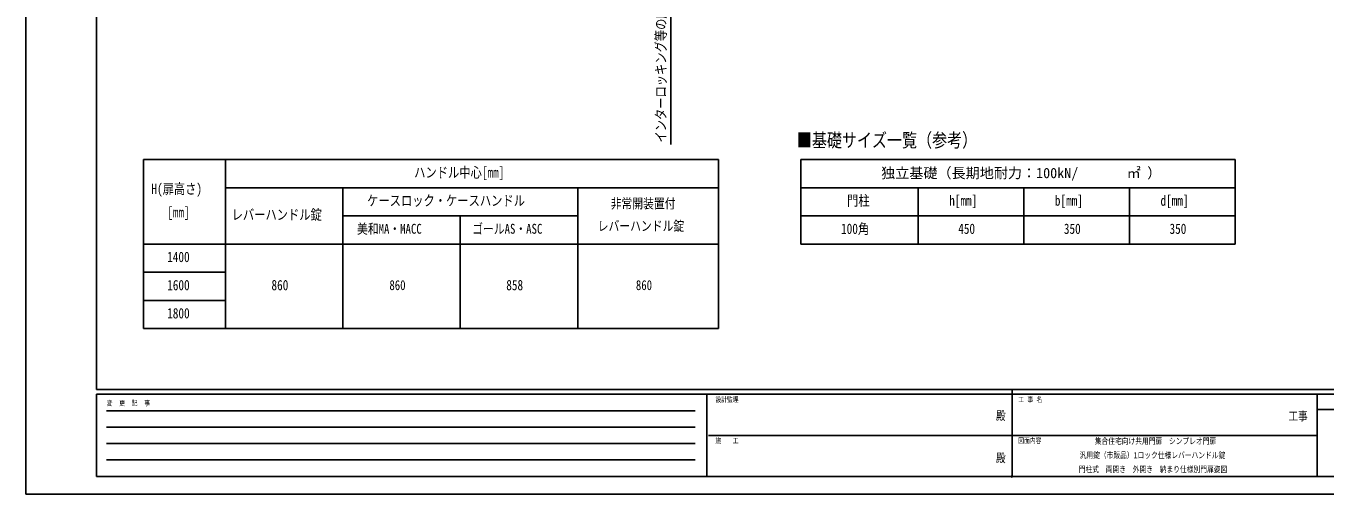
# Model space of a CAD drawing. Units: millimetres, scale not verified. Extents: x -4205 to 4205, y -2970 to 2970.
# Drawn here: x -4205 to 1328, y -2970 to -976 of the extents above; entities that cross this region are included whole.
import ezdxf
from ezdxf.enums import TextEntityAlignment as Align

# ---------------------------------------------------------------- set-up
doc = ezdxf.new("R2010")
doc.units = ezdxf.units.MM
doc.header["$LTSCALE"] = 10
doc.header["$PDMODE"] = 32
doc.header["$PDSIZE"] = 5
for name, color, linetype in [('0-2_USER1', 3, 'Continuous'), ('0-6_YKK_D', 6, 'Continuous'), ('0-7_YKK_ZWAK', 7, 'Continuous')]:
    doc.layers.add(name, color=color, linetype=linetype)
doc.styles.add('ＭＳ ゴシック', font='')
doc.styles.get('ＭＳ ゴシック').set_extended_font_data('MS Gothic')

msp = doc.modelspace()

# ---------------------------------------------------------------- linework, layer by layer
at = {"layer": '0-2_USER1'}
for p, q in [((-3704.98, -1545), (-3354.98, -1545)), ((-3704.98, -1545), (-3704.98, -2265)), ((-3354.98, -1545), (-3354.98, -2265)), ((-3354.98, -1545), (-1254.98, -1545)), ((-3354.98, -1545), (-3354.98, -2265)), ((-1254.98, -1545), (-1254.98, -2265)), ((-904.98, -1545), (945.02, -1545)), ((-904.98, -1545), (-904.98, -1905)), ((945.02, -1545), (945.02, -1905)), ((-3354.98, -1665), (-1254.98, -1665)), ((-2854.98, -1665), (-2854.98, -2265)), ((-1854.98, -1665), (-1854.98, -2265)), ((-904.98, -1665), (945.02, -1665)), ((-404.98, -1665), (-404.98, -1905)), ((45.02, -1665), (45.02, -1905)), ((495.02, -1665), (495.02, -1905)), ((-2854.98, -1785), (-1854.98, -1785)), ((-2354.98, -1785), (-2354.98, -2265)), ((-904.98, -1785), (945.02, -1785)), ((-3704.98, -1905), (-3354.98, -1905)), ((-3354.98, -1905), (-1254.98, -1905)), ((-904.98, -1905), (945.02, -1905)), ((-3704.98, -2025), (-3354.98, -2025)), ((-3704.98, -2145), (-3354.98, -2145)), ((-3704.98, -2265), (-3354.98, -2265)), ((-3354.98, -2265), (-1254.98, -2265))]:
    msp.add_line(p, q, dxfattribs=at)
at = {"layer": '0-6_YKK_D'}
msp.add_lwpolyline([(-1457.83, -227.67), (-1457.83, -327.67), (-1457.83, -1480.67)], dxfattribs=at)
at = {"layer": '0-7_YKK_ZWAK'}
for p, q in [((-3904.98, -2525), (-3904.98, 2775)), ((3895.02, -2525), (-3904.98, -2525)), ((-1304.98, -2545), (-3904.98, -2545)), ((-3904.98, -2895), (-3904.98, -2545)), ((-1304.98, -2545), (-1304.98, -2895)), ((-4.98, -2545), (-1304.98, -2545)), ((-4.98, -2525), (-4.98, -2895)), ((1295.02, -2545), (-4.98, -2545)), ((-3862.48, -2615), (-1354.98, -2615)), ((1985.02, -2610), (1295.02, -2610)), ((-3862.48, -2685), (-1354.98, -2685)), ((-3862.48, -2755), (-1354.98, -2755)), ((-1297.48, -2720), (-4.98, -2720)), ((-4.98, -2720), (1295.02, -2720)), ((-3862.48, -2825), (-1354.98, -2825)), ((-3904.98, -2895), (-1304.98, -2895)), ((-1304.98, -2895), (-4.98, -2895)), ((-4.98, -2895), (1295.02, -2895)), ((1295.02, -2895), (1985.02, -2895))]:
    msp.add_line(p, q, dxfattribs=at)
msp.add_lwpolyline([(-4205, -2970), (4205, -2970), (4205, 2970), (-4205, 2970)], close=True, dxfattribs=at)
msp.add_lwpolyline([(1985.02, -2545), (1295.02, -2545), (1295.02, -2895)], dxfattribs=at)
msp.add_point((-4.98, -2895), dxfattribs=at)

# ---------------------------------------------------------------- texts
at = {"layer": '0-2_USER1', "style": 'ＭＳ ゴシック', "width": 0.8}
for s, height, p in [('■基礎サイズ一覧（参考）', 58.65, (-921.51, -1509.42)), ('ハンドル中心[mm]', 43.99, (-2551.38, -1635)), ('H(扉高さ)', 43.99, (-3670.78, -1705)), ('ケースロック・ケースハンドル', 43.99, (-2751.78, -1755)), ('非常開装置付', 42.15, (-1714.41, -1765.84)), ('門柱', 43.99, (-707.78, -1755)), ('h[mm]', 43.99, (-272.78, -1755)), ('b[mm]', 43.99, (177.22, -1755)), ('d[mm]', 43.99, (627.22, -1755)), ('[mm]', 43.99, (-3603.58, -1805)), ('レバーハンドル錠', 43.99, (-3328.98, -1815)), ('美和MA・MACC', 42.15, (-2795.07, -1873.74)), ('ゴールAS・ASC', 42.15, (-2304.27, -1873.74)), ('レバーハンドル錠', 42.15, (-1769.6, -1861.65)), ('100角', 43.99, (-733.38, -1875)), ('450', 43.99, (-234.38, -1875)), ('350', 43.99, (215.62, -1875)), ('350', 43.99, (665.62, -1875)), ('1400', 43.99, (-3603.58, -1995)), ('1600', 43.99, (-3603.58, -2115)), ('860', 43.99, (-3159.38, -2115)), ('860', 42.15, (-2657.1, -2113.74)), ('858', 43.99, (-2159.38, -2115)), ('860', 42.15, (-1607.1, -2113.74)), ('1800', 43.99, (-3603.58, -2235)), ('集合住宅向け共用門扉\u3000シンプレオ門扉', 25.66, (347.29, -2765)), ('汎用錠（市販品）1ロック仕様レバーハンドル錠', 25.66, (282.89, -2825)), ('門柱式\u3000両開き\u3000外開き\u3000納まり仕様別門扉姿図', 25.66, (279.15, -2885))]:
    msp.add_text(s, height=height, dxfattribs=at).set_placement(p, align=Align.BOTTOM_LEFT)
at = {"layer": '0-2_USER1', "style": 'ＭＳ ゴシック'}
for s, p in [('独立基礎（長期地耐力：100kN/', (-562.55, -1637.52)), ('㎡', (483.34, -1637.52)), ('）', (570.61, -1637.52))]:
    msp.add_text(s, height=43.99, dxfattribs=at).set_placement(p, align=Align.BOTTOM_LEFT)
at = {"layer": '0-6_YKK_D', "style": 'ＭＳ ゴシック', "width": 0.8}
msp.add_text('インターロッキング等の床材厚さ=100以下', height=43.99, rotation=90, dxfattribs=at).set_placement((-1465.83, -1472.67), align=Align.BOTTOM_LEFT)
at = {"layer": '0-7_YKK_ZWAK', "style": 'ＭＳ ゴシック', "width": 0.8}
for s, height, p in [('変  更  記  事', 21.99, (-3861.31, -2600)), ('設計監理', 21.99, (-1268.31, -2585)), ('工 事 名', 21.99, (21.27, -2585)), ('殿', 36.66, (-73.67, -2665.83)), ('工事', 36.66, (1172.33, -2667.46)), ('施\u3000\u3000工', 21.99, (-1268.31, -2760)), ('図面内容', 21.99, (21.27, -2760)), ('殿', 36.66, (-73.67, -2845.83))]:
    msp.add_text(s, height=height, dxfattribs=at).set_placement(p, align=Align.BOTTOM_LEFT)

doc.saveas('drawing.dxf')
